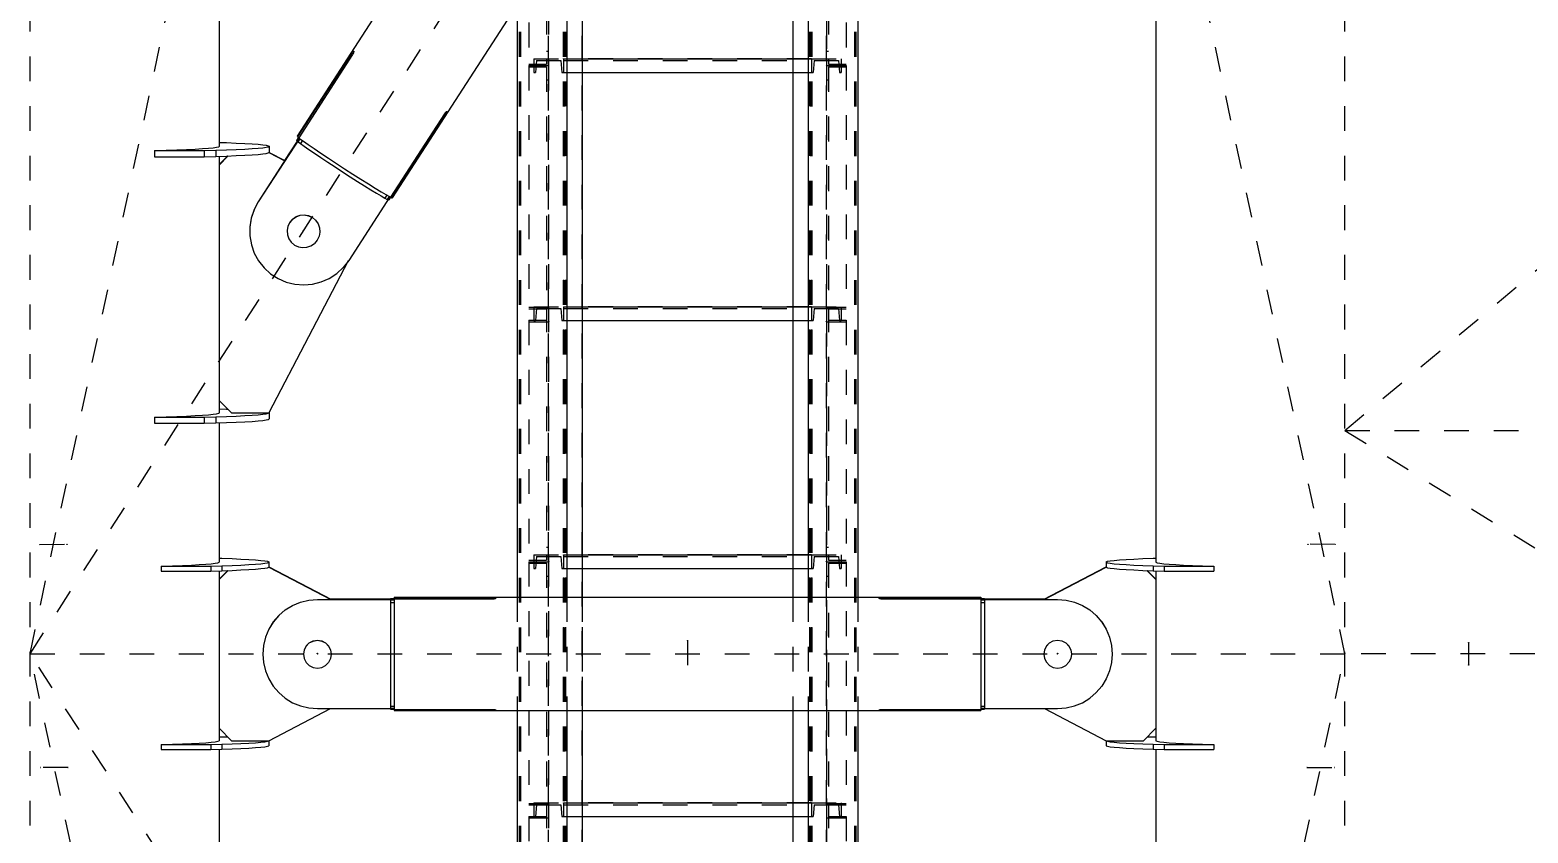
# Model space of a CAD drawing. Header units: millimetres. Extents: x 149919 to 150445, y 136651 to 136866.
# Drawn here: x 150370.81 to 150376.85, y 136741.45 to 136744.69 of the extents above; entities that cross this region are included whole.
import ezdxf

# ---------------------------------------------------------------- set-up
doc = ezdxf.new("R2010")
doc.units = ezdxf.units.MM
doc.header["$LTSCALE"] = 0.25
for name, pattern in [('CENTER', [50.8, 31.75, -6.35, 6.35, -6.35]), ('XKITLINE00', [0]), ('XKITLINE02', [4, 2, -2]), ('XKITLINE03', [6, 3, -1, 1, -1])]:
    doc.linetypes.add(name, pattern=pattern)

# ---------------------------------------------------------------- blocks, each defined once
blk = doc.blocks.new('çatıı')
at = {"color": 8, "linetype": 'CENTER'}
for p, q in [((22900, 8951.04), (22900, 10620.27)), ((23430, 8951.04), (23430, 10620.27)), ((22900, 9180.27), (23430, 10000.27)), ((22900, 9180.27), (23073.55, 9993.5)), ((23430, 9180.27), (23256.44, 9993.5)), ((23430, 9270.27), (24263.2, 9967.95)), ((23010.2, 9350.61), (23010.2, 9350.94)), ((23430, 9270.27), (24815.89, 9270.27)), ((23430, 9270.27), (23720.98, 9090.27)), ((22903.93, 9224.38), (22914.89, 9224.39)), ((23426.06, 9224.38), (23415.1, 9224.39)), ((23165, 9185.67), (23165, 9175.67)), ((23075, 8360.27), (22900, 9180.27)), ((23430, 8360.27), (22900, 9180.27)), ((22900, 9180.27), (23430, 9180.27)), ((23015.8, 9180.41), (23015.8, 9180.14)), ((23255, 8360.27), (23430, 9180.27)), ((23314.2, 9180.14), (23314.2, 9180.41)), ((23666.53, 9180.27), (23430, 9180.27)), ((23479.89, 9175.77), (23479.89, 9184.77)), ((22915.26, 9134.44), (22904.3, 9134.42)), ((23414.73, 9134.44), (23425.69, 9134.42))]:
    blk.add_line(p, q, dxfattribs=at)
at = {"color": 8, "linetype": 'XKITLINE00'}
for p, q in [((22976.2, 9961.74), (22976.2, 9384.79)), ((23284, 9816.48), (23007.61, 9388.86)), ((23322.38, 9791.69), (23045.99, 9364.07)), ((23353.8, 9794.14), (23353.8, 9217.15)), ((23029.53, 9422.22), (23007.82, 9388.63)), ((23029.97, 9421.85), (23008.27, 9388.26)), ((23029.72, 9422.51), (23029.53, 9422.22)), ((23029.53, 9422.22), (23030.01, 9421.9)), ((23029.91, 9422.77), (23029.72, 9422.51)), ((23029.72, 9422.51), (23030.18, 9422.21)), ((23030.07, 9422.99), (23029.91, 9422.77)), ((23030.15, 9422.15), (23029.97, 9421.85)), ((23030.21, 9423.14), (23030.07, 9422.99)), ((23030.3, 9422.44), (23030.15, 9422.15)), ((23030.21, 9423.14), (23030.31, 9423.23)), ((23030.4, 9422.72), (23030.3, 9422.44)), ((23030.32, 9423.23), (23030.4, 9423.22)), ((23030.4, 9423.22), (23030.45, 9423.12)), ((23030.45, 9422.95), (23030.4, 9422.72)), ((23030.45, 9423.12), (23030.45, 9422.95)), ((23067.04, 9397.91), (23045.33, 9364.33)), ((23067.49, 9397.7), (23045.78, 9364.12)), ((23067.24, 9398.2), (23067.04, 9397.91)), ((23067.08, 9397.97), (23067.49, 9397.7)), ((23067.45, 9398.46), (23067.24, 9398.2)), ((23067.28, 9398.25), (23067.67, 9398)), ((23067.65, 9398.67), (23067.45, 9398.46)), ((23067.67, 9398), (23067.49, 9397.7)), ((23067.65, 9398.67), (23067.83, 9398.81)), ((23067.84, 9398.27), (23067.67, 9398)), ((23067.83, 9398.81), (23067.97, 9398.89)), ((23067.98, 9398.51), (23067.84, 9398.27)), ((23067.97, 9398.89), (23068.08, 9398.89)), ((23068.07, 9398.7), (23067.98, 9398.51)), ((23068.12, 9398.81), (23068.07, 9398.7)), ((23068.08, 9398.89), (23068.12, 9398.82)), ((22971.89, 9384.09), (22973.81, 9384.27)), ((22973.81, 9384.27), (22975.19, 9384.47)), ((22975.19, 9384.47), (22976.02, 9384.66)), ((22976.02, 9384.66), (22976.3, 9384.86)), ((22976.2, 9386.41), (22979.19, 9386.31)), ((22976.2, 9384.93), (22976.3, 9384.86)), ((22979.19, 9386.31), (22983.08, 9386.15)), ((22983.08, 9386.15), (22986.51, 9385.99)), ((22986.51, 9385.99), (22989.45, 9385.81)), ((22989.45, 9385.81), (22991.89, 9385.63)), ((22991.89, 9385.63), (22993.81, 9385.44)), ((22991.89, 9384.09), (22993.81, 9384.27)), ((23008.52, 9388.06), (22991.97, 9362.45)), ((23008.55, 9388.04), (22991.97, 9362.38)), ((22993.81, 9385.44), (22995.19, 9385.25)), ((22993.81, 9384.27), (22995.19, 9384.47)), ((22995.19, 9385.25), (22996.02, 9385.05)), ((22995.19, 9384.47), (22996.02, 9384.66)), ((22996.02, 9385.05), (22996.3, 9384.86)), ((22996.02, 9384.66), (22996.3, 9384.86)), ((22996.3, 9384.86), (22996.3, 9382.36)), ((23007.64, 9386.96), (23002.58, 9379.12)), ((23007.68, 9386.94), (23002.61, 9379.1)), ((23008.16, 9388.42), (23007.38, 9387.22)), ((23007.38, 9387.22), (23007.42, 9387.15)), ((23008.22, 9388.38), (23007.42, 9387.15)), ((23007.42, 9387.15), (23007.54, 9387.03)), ((23008.32, 9388.22), (23007.54, 9387.03)), ((23007.54, 9387.03), (23007.76, 9386.89)), ((23007.61, 9388.86), (23007.82, 9388.63)), ((23007.82, 9388.63), (23008.3, 9388.32)), ((23008.77, 9387.87), (23007.99, 9386.66)), ((23007.99, 9386.66), (23009, 9385.9)), ((23008.27, 9388.26), (23008.76, 9387.87)), ((23008.76, 9387.87), (23010.18, 9386.85)), ((23009.79, 9387.13), (23009, 9385.9)), ((23009, 9385.9), (23010.47, 9384.86)), ((23010.18, 9386.85), (23012.1, 9385.51)), ((23010.47, 9384.86), (23012.36, 9383.55)), ((23012.1, 9385.51), (23014.46, 9383.9)), ((22950.15, 9383.12), (22954.87, 9383.26)), ((22950.15, 9383.12), (22950.15, 9380.62)), ((22950.15, 9383.12), (22970.15, 9383.12)), ((22950.15, 9380.62), (22970.15, 9380.62)), ((22954.87, 9383.26), (22959.19, 9383.4)), ((22959.19, 9383.4), (22963.08, 9383.56)), ((22963.08, 9383.56), (22966.51, 9383.73)), ((22966.51, 9383.73), (22969.45, 9383.9)), ((22969.45, 9383.9), (22971.89, 9384.09)), ((22970.15, 9383.12), (22974.87, 9383.26)), ((22970.15, 9383.12), (22970.15, 9380.62)), ((22970.15, 9380.62), (22974.87, 9380.76)), ((22974.87, 9383.26), (22979.19, 9383.4)), ((22974.87, 9383.26), (22974.87, 9380.76)), ((22974.87, 9380.76), (22979.19, 9380.91)), ((22976.2, 9377.44), (22979.69, 9380.93)), ((22976.2, 9377.28), (22979.84, 9380.93)), ((22976.2, 9380.8), (22976.2, 9377.36)), ((22979.19, 9383.4), (22983.08, 9383.56)), ((22979.19, 9380.91), (22983.08, 9381.06)), ((22983.08, 9383.56), (22986.51, 9383.73)), ((22983.08, 9381.06), (22986.51, 9381.23)), ((22986.51, 9383.73), (22989.45, 9383.9)), ((22986.51, 9381.23), (22989.45, 9381.41)), ((22989.45, 9383.9), (22991.89, 9384.09)), ((22989.45, 9381.41), (22991.89, 9381.59)), ((22991.89, 9381.59), (22993.81, 9381.77)), ((22993.81, 9381.77), (22995.19, 9381.97)), ((22995.19, 9381.97), (22996.02, 9382.16)), ((22996.02, 9382.16), (22996.19, 9382.28)), ((22996.19, 9382.28), (22996.2, 9382.28)), ((22996.2, 9382.29), (22996.3, 9382.36)), ((22996.2, 9382.29), (22996.2, 9382.28)), ((22996.2, 9382.28), (23002.62, 9378.95)), ((22996.3, 9382.38), (23002.7, 9379.06)), ((23012.36, 9383.55), (23014.62, 9382.02)), ((23014.46, 9383.9), (23017.2, 9382.06)), ((23014.62, 9382.02), (23017.18, 9380.3)), ((23017.18, 9380.3), (23019.98, 9378.45)), ((23017.2, 9382.06), (23020.24, 9380.05)), ((23019.98, 9378.45), (23022.94, 9376.51)), ((23020.24, 9380.05), (23023.47, 9377.94)), ((22976.2, 9377.36), (22976.2, 9377.28)), ((22976.2, 9377.28), (22976.2, 9282.33)), ((23022.94, 9376.51), (23025.99, 9374.54)), ((23023.47, 9377.94), (23026.8, 9375.77)), ((23025.99, 9374.54), (23029.03, 9372.58)), ((23026.8, 9375.77), (23030.13, 9373.63)), ((23029.03, 9372.58), (23031.99, 9370.69)), ((23030.13, 9373.63), (23033.36, 9371.58)), ((23031.99, 9370.69), (23034.79, 9368.93)), ((23033.36, 9371.58), (23036.4, 9369.67)), ((23034.79, 9368.93), (23037.36, 9367.33)), ((23036.4, 9369.67), (23039.14, 9367.97)), ((23037.36, 9367.33), (23039.61, 9365.95)), ((23039.14, 9367.97), (23041.5, 9366.53)), ((23041.5, 9366.53), (23043.42, 9365.39)), ((22991.97, 9362.45), (22990.28, 9359.29)), ((22991.97, 9362.38), (22990.28, 9359.22)), ((22991.97, 9362.45), (22991.97, 9362.38)), ((23045.01, 9364.49), (23028.42, 9338.84)), ((23039.61, 9365.95), (23041.5, 9364.82)), ((23041.5, 9364.82), (23042.97, 9363.96)), ((23043.77, 9365.19), (23042.97, 9363.96)), ((23042.97, 9363.96), (23043.99, 9363.41)), ((23043.42, 9365.39), (23044.84, 9364.58)), ((23044.77, 9364.62), (23043.99, 9363.41)), ((23044.25, 9363.32), (23044.43, 9363.21)), ((23045.2, 9364.4), (23044.43, 9363.21)), ((23044.43, 9363.21), (23044.55, 9363.17)), ((23045.31, 9364.34), (23044.55, 9363.17)), ((23044.55, 9363.17), (23044.59, 9363.19)), ((23045.33, 9364.33), (23044.59, 9363.19)), ((23044.84, 9364.58), (23045.33, 9364.33)), ((23045.37, 9364.38), (23045.78, 9364.12)), ((23045.78, 9364.12), (23045.99, 9364.07)), ((22989.13, 9355.9), (22988.56, 9352.36)), ((22989.13, 9355.82), (22988.56, 9352.29)), ((22990.28, 9359.29), (22989.13, 9355.9)), ((22990.28, 9359.22), (22989.13, 9355.82)), ((22990.28, 9359.29), (22990.28, 9359.22)), ((23004.65, 9354.19), (23003.91, 9352.63)), ((23004.65, 9354.16), (23003.91, 9352.61)), ((23005.77, 9355.5), (23004.65, 9354.19)), ((23005.77, 9355.47), (23004.65, 9354.16)), ((23004.65, 9354.19), (23004.65, 9354.16)), ((23005.77, 9355.5), (23007.19, 9356.48)), ((23005.77, 9355.47), (23007.19, 9356.45)), ((23007.19, 9356.48), (23008.81, 9357.06)), ((23007.19, 9356.45), (23008.81, 9357.03)), ((23008.81, 9357.06), (23010.53, 9357.2)), ((23008.81, 9357.03), (23010.53, 9357.17)), ((23010.53, 9357.2), (23012.22, 9356.89)), ((23010.53, 9357.17), (23012.22, 9356.86)), ((23012.22, 9356.89), (23013.78, 9356.15)), ((23012.22, 9356.86), (23013.78, 9356.12)), ((23013.78, 9356.15), (23013.78, 9356.12)), ((23013.78, 9356.15), (23015.09, 9355.03)), ((23013.78, 9356.12), (23015.09, 9355.01)), ((23015.09, 9355.03), (23016.07, 9353.62)), ((23015.09, 9355.01), (23016.07, 9353.59)), ((22988.56, 9352.29), (22988.58, 9348.7)), ((22988.58, 9348.7), (22989.19, 9345.17)), ((23003.91, 9352.61), (23003.6, 9350.91)), ((23003.6, 9350.91), (23003.74, 9349.2)), ((23003.74, 9349.2), (23004.32, 9347.57)), ((23016.48, 9348.56), (23015.74, 9347)), ((23016.07, 9353.59), (23016.65, 9351.97)), ((23016.79, 9350.25), (23016.48, 9348.56)), ((23016.65, 9351.97), (23016.79, 9350.25)), ((22989.19, 9345.17), (22990.37, 9341.79)), ((23004.32, 9347.57), (23005.3, 9346.16)), ((23005.3, 9346.16), (23006.61, 9345.04)), ((23006.61, 9345.04), (23008.17, 9344.3)), ((23008.17, 9344.3), (23009.87, 9343.99)), ((23009.87, 9343.99), (23011.58, 9344.13)), ((23011.58, 9344.13), (23013.21, 9344.71)), ((23013.21, 9344.71), (23014.62, 9345.69)), ((23015.74, 9347), (23014.62, 9345.69)), ((22990.37, 9341.79), (22992.09, 9338.65)), ((22992.09, 9338.65), (22994.31, 9335.83)), ((23028.25, 9338.61), (22996.2, 9277.33)), ((23023.61, 9333.56), (23026.24, 9336)), ((23028.42, 9338.84), (23026.24, 9336)), ((22994.31, 9335.83), (22996.95, 9333.42)), ((22996.95, 9333.42), (22999.97, 9331.48)), ((22999.97, 9331.48), (23003.25, 9330.06)), ((23003.25, 9330.06), (23006.73, 9329.19)), ((23013.88, 9329.23), (23017.35, 9330.13)), ((23017.35, 9330.13), (23020.62, 9331.58)), ((23020.62, 9331.58), (23023.61, 9333.56)), ((23006.73, 9329.19), (23010.31, 9328.92)), ((23010.31, 9328.92), (23013.88, 9329.23)), ((22976.2, 9282.33), (22976.2, 9277.33)), ((22976.2, 9282.33), (22981.2, 9277.33)), ((22950.15, 9275.67), (22954.87, 9275.81)), ((22950.15, 9275.67), (22950.15, 9273.17)), ((22950.15, 9275.67), (22970.15, 9275.67)), ((22954.87, 9275.81), (22959.19, 9275.95)), ((22959.19, 9275.95), (22963.08, 9276.11)), ((22963.08, 9276.11), (22966.51, 9276.28)), ((22966.51, 9276.28), (22969.45, 9276.45)), ((22969.45, 9276.45), (22971.89, 9276.63)), ((22970.15, 9275.67), (22974.87, 9275.81)), ((22970.15, 9275.67), (22970.15, 9273.17)), ((22971.89, 9276.63), (22973.81, 9276.82)), ((22973.81, 9276.82), (22975.19, 9277.01)), ((22974.87, 9275.81), (22979.19, 9275.95)), ((22974.87, 9275.81), (22974.87, 9273.31)), ((22975.19, 9277.01), (22976.02, 9277.21)), ((22976.02, 9277.21), (22976.3, 9277.41)), ((22976.2, 9278.96), (22979.19, 9278.86)), ((22976.2, 9277.48), (22976.3, 9277.41)), ((22979.19, 9278.86), (22979.69, 9278.84)), ((22979.19, 9275.95), (22983.08, 9276.11)), ((22981.2, 9277.33), (22996.2, 9277.33)), ((22983.08, 9276.11), (22986.51, 9276.28)), ((22986.51, 9276.28), (22989.45, 9276.45)), ((22989.45, 9276.45), (22991.89, 9276.64)), ((22991.89, 9276.64), (22993.81, 9276.82)), ((22993.81, 9276.82), (22995.19, 9277.01)), ((22995.19, 9277.01), (22996.02, 9277.21)), ((22996.02, 9277.21), (22996.19, 9277.33)), ((22996.2, 9277.34), (22996.3, 9277.41)), ((22996.25, 9277.44), (22996.3, 9277.41)), ((22996.3, 9277.41), (22996.3, 9274.91)), ((22950.15, 9273.17), (22970.15, 9273.17)), ((22970.15, 9273.17), (22974.87, 9273.31)), ((22974.87, 9273.31), (22979.19, 9273.45)), ((22976.2, 9273.35), (22976.2, 9217.15)), ((22979.19, 9273.45), (22983.08, 9273.61)), ((22983.08, 9273.61), (22986.51, 9273.78)), ((22986.51, 9273.78), (22989.45, 9273.95)), ((22989.45, 9273.95), (22991.89, 9274.14)), ((22991.89, 9274.14), (22993.81, 9274.32)), ((22993.81, 9274.32), (22995.19, 9274.52)), ((22995.19, 9274.52), (22996.02, 9274.71)), ((22996.02, 9274.71), (22996.3, 9274.91)), ((22952.88, 9215.6), (22957.34, 9215.74)), ((22952.88, 9215.6), (22972.88, 9215.6)), ((22952.88, 9215.6), (22952.88, 9213.6)), ((22957.34, 9215.74), (22961.4, 9215.89)), ((22961.4, 9215.89), (22965.01, 9216.05)), ((22965.01, 9216.05), (22968.16, 9216.22)), ((22968.16, 9216.22), (22970.81, 9216.4)), ((22970.81, 9216.4), (22972.96, 9216.58)), ((22972.88, 9215.6), (22977.34, 9215.74)), ((22972.88, 9215.6), (22972.88, 9213.6)), ((22972.96, 9216.58), (22974.59, 9216.77)), ((22974.59, 9216.77), (22975.68, 9216.97)), ((22975.68, 9216.97), (22976.23, 9217.16)), ((22976.2, 9218.81), (22977.34, 9218.78)), ((22976.2, 9217.37), (22976.23, 9217.36)), ((22976.23, 9217.36), (22976.23, 9217.16)), ((22977.34, 9218.78), (22981.4, 9218.62)), ((22977.34, 9215.74), (22981.4, 9215.89)), ((22977.34, 9215.74), (22977.34, 9213.74)), ((22981.4, 9218.62), (22985.01, 9218.46)), ((22981.4, 9215.89), (22985.01, 9216.05)), ((22985.01, 9218.46), (22988.16, 9218.29)), ((22985.01, 9216.05), (22988.16, 9216.22)), ((22988.16, 9218.29), (22990.81, 9218.11)), ((22988.16, 9216.22), (22990.81, 9216.4)), ((22990.81, 9218.11), (22992.96, 9217.93)), ((22990.81, 9216.4), (22992.96, 9216.58)), ((22992.96, 9217.93), (22994.59, 9217.74)), ((22992.96, 9216.58), (22994.59, 9216.77)), ((22994.59, 9217.74), (22995.68, 9217.55)), ((22994.59, 9216.77), (22995.68, 9216.97)), ((22995.68, 9217.55), (22996.23, 9217.36)), ((22995.68, 9216.97), (22996.23, 9217.16)), ((22996.23, 9217.36), (22996.23, 9215.16)), ((22996.23, 9215.3), (23021.44, 9202.19)), ((22996.23, 9215.18), (23021.18, 9202.2)), ((23308.55, 9202.19), (23333.76, 9215.3)), ((23308.81, 9202.2), (23333.76, 9215.18)), ((23333.76, 9217.36), (23334.31, 9217.55)), ((23333.76, 9217.36), (23333.76, 9215.16)), ((23333.76, 9217.16), (23334.31, 9216.97)), ((23334.31, 9217.55), (23335.4, 9217.74)), ((23334.31, 9216.97), (23335.4, 9216.77)), ((23335.4, 9217.74), (23337.03, 9217.93)), ((23335.4, 9216.77), (23337.03, 9216.58)), ((23337.03, 9217.93), (23339.18, 9218.11)), ((23337.03, 9216.58), (23339.18, 9216.4)), ((23339.18, 9218.11), (23341.83, 9218.29)), ((23339.18, 9216.4), (23341.83, 9216.22)), ((23341.83, 9218.29), (23344.98, 9218.46)), ((23341.83, 9216.22), (23344.98, 9216.05)), ((23344.98, 9218.46), (23348.59, 9218.62)), ((23344.98, 9216.05), (23348.59, 9215.89)), ((23348.59, 9218.62), (23352.65, 9218.78)), ((23348.59, 9215.89), (23352.65, 9215.74)), ((23352.65, 9218.78), (23353.8, 9218.81)), ((23352.65, 9215.74), (23357.11, 9215.6)), ((23352.65, 9215.74), (23352.65, 9213.74)), ((23353.76, 9217.36), (23353.8, 9217.37)), ((23353.76, 9217.36), (23353.76, 9217.16)), ((23353.76, 9217.16), (23354.31, 9216.97)), ((23354.31, 9216.97), (23355.4, 9216.77)), ((23355.4, 9216.77), (23357.03, 9216.58)), ((23357.03, 9216.58), (23359.18, 9216.4)), ((23357.11, 9215.6), (23377.11, 9215.6)), ((23357.11, 9215.6), (23357.11, 9213.6)), ((23359.18, 9216.4), (23361.83, 9216.22)), ((23361.83, 9216.22), (23364.98, 9216.05)), ((23364.98, 9216.05), (23368.59, 9215.89)), ((23368.59, 9215.89), (23372.65, 9215.74)), ((23372.65, 9215.74), (23377.11, 9215.6)), ((23377.11, 9215.6), (23377.11, 9213.6)), ((22952.88, 9213.6), (22972.88, 9213.6)), ((22972.88, 9213.6), (22977.34, 9213.74)), ((22976.2, 9210.32), (22979.7, 9213.83)), ((22976.2, 9210.2), (22979.83, 9213.83)), ((22976.2, 9213.7), (22976.2, 9210.26)), ((22976.2, 9210.26), (22976.2, 9210.2)), ((22976.2, 9210.2), (22976.2, 9150.23)), ((22977.34, 9213.74), (22981.4, 9213.89)), ((22981.4, 9213.89), (22985.01, 9214.05)), ((22985.01, 9214.05), (22988.16, 9214.22)), ((22988.16, 9214.22), (22990.81, 9214.4)), ((22990.81, 9214.4), (22992.96, 9214.59)), ((22992.96, 9214.59), (22994.59, 9214.77)), ((22994.59, 9214.77), (22995.68, 9214.97)), ((22995.68, 9214.97), (22996.23, 9215.16)), ((23333.76, 9215.16), (23334.31, 9214.97)), ((23334.31, 9214.97), (23335.4, 9214.77)), ((23335.4, 9214.77), (23337.03, 9214.59)), ((23337.03, 9214.59), (23339.18, 9214.4)), ((23339.18, 9214.4), (23341.83, 9214.22)), ((23341.83, 9214.22), (23344.98, 9214.05)), ((23344.98, 9214.05), (23348.59, 9213.89)), ((23348.59, 9213.89), (23352.65, 9213.74)), ((23350.16, 9213.83), (23353.8, 9210.2)), ((23350.29, 9213.83), (23353.8, 9210.32)), ((23352.65, 9213.74), (23357.11, 9213.6)), ((23353.8, 9213.7), (23353.8, 9210.26)), ((23353.8, 9210.26), (23353.8, 9210.2)), ((23353.8, 9210.2), (23353.8, 9150.23)), ((23357.11, 9213.6), (23377.11, 9213.6)), ((23046.8, 9203.11), (23283.2, 9203.11)), ((23046.8, 9203.11), (23046.8, 9201.5)), ((23283.2, 9203.11), (23283.2, 9201.5)), ((23000.24, 9195.75), (23002.86, 9197.99)), ((23000.24, 9195.69), (23002.86, 9197.93)), ((23002.86, 9197.99), (23005.81, 9199.79)), ((23002.86, 9197.93), (23005.81, 9199.73)), ((23005.81, 9199.79), (23009, 9201.11)), ((23005.81, 9199.73), (23009, 9201.05)), ((23009, 9201.11), (23012.35, 9201.92)), ((23009, 9201.05), (23012.35, 9201.86)), ((23012.35, 9201.92), (23015.8, 9202.19)), ((23012.35, 9201.86), (23015.8, 9202.13)), ((23012.35, 9201.92), (23012.35, 9201.86)), ((23015.8, 9202.19), (23015.8, 9202.13)), ((23015.8, 9202.19), (23046.8, 9202.19)), ((23015.8, 9202.13), (23046.8, 9202.13)), ((23021.03, 9202.4), (23045.3, 9202.4)), ((23021.15, 9202.34), (23045.3, 9202.34)), ((23045.3, 9202.61), (23045.3, 9202.19)), ((23045.3, 9202.55), (23046.8, 9202.55)), ((23045.3, 9202.41), (23046.8, 9202.41)), ((23045.3, 9202), (23046.8, 9202)), ((23045.3, 9202), (23045.3, 9199.23)), ((23045.3, 9200.88), (23046.8, 9200.88)), ((23045.3, 9199.23), (23045.3, 9158.28)), ((23046.8, 9202.83), (23086.8, 9202.83)), ((23046.8, 9202.46), (23086.8, 9202.46)), ((23046.8, 9201.5), (23046.8, 9158.58)), ((23086.8, 9202.83), (23086.8, 9202.46)), ((23086.8, 9202.83), (23087.11, 9202.83)), ((23086.8, 9202.46), (23087.11, 9202.47)), ((23087.11, 9202.83), (23087.11, 9202.47)), ((23087.11, 9202.83), (23087.39, 9202.81)), ((23087.11, 9202.47), (23087.39, 9202.51)), ((23087.39, 9202.81), (23087.63, 9202.79)), ((23087.39, 9202.51), (23087.63, 9202.57)), ((23087.63, 9202.79), (23087.8, 9202.76)), ((23087.63, 9202.57), (23087.8, 9202.65)), ((23087.8, 9202.76), (23087.88, 9202.72)), ((23087.8, 9202.65), (23087.88, 9202.68)), ((23087.88, 9202.72), (23087.88, 9202.68)), ((23242.11, 9202.72), (23242.19, 9202.76)), ((23242.11, 9202.72), (23242.11, 9202.68)), ((23242.11, 9202.68), (23242.19, 9202.65)), ((23242.19, 9202.76), (23242.36, 9202.79)), ((23242.19, 9202.65), (23242.36, 9202.57)), ((23242.36, 9202.79), (23242.6, 9202.81)), ((23242.36, 9202.57), (23242.6, 9202.51)), ((23242.6, 9202.81), (23242.89, 9202.83)), ((23242.6, 9202.51), (23242.89, 9202.47)), ((23242.89, 9202.83), (23242.89, 9202.47)), ((23242.89, 9202.83), (23243.2, 9202.83)), ((23242.89, 9202.47), (23243.2, 9202.46)), ((23243.2, 9202.83), (23243.2, 9202.46)), ((23243.2, 9202.83), (23283.2, 9202.83)), ((23243.2, 9202.46), (23283.2, 9202.46)), ((23283.2, 9202.55), (23284.7, 9202.55)), ((23283.2, 9202.41), (23284.7, 9202.41)), ((23283.2, 9202.19), (23314.2, 9202.19)), ((23283.2, 9202.13), (23314.2, 9202.13)), ((23283.2, 9202), (23284.7, 9202)), ((23283.2, 9201.5), (23283.2, 9157.44)), ((23283.2, 9200.88), (23284.7, 9200.88)), ((23284.7, 9202.61), (23284.7, 9202.19)), ((23284.7, 9202.4), (23308.96, 9202.4)), ((23284.7, 9202.34), (23308.84, 9202.34)), ((23284.7, 9202), (23284.7, 9199.23)), ((23284.7, 9199.23), (23284.7, 9158.28)), ((23314.2, 9202.19), (23317.64, 9201.92)), ((23314.2, 9202.19), (23314.2, 9202.13)), ((23314.2, 9202.13), (23317.64, 9201.86)), ((23317.64, 9201.92), (23320.99, 9201.11)), ((23317.64, 9201.92), (23317.64, 9201.86)), ((23317.64, 9201.86), (23320.99, 9201.05)), ((23320.99, 9201.11), (23324.18, 9199.79)), ((23320.99, 9201.05), (23324.18, 9199.73)), ((23324.18, 9199.79), (23327.13, 9197.99)), ((23324.18, 9199.73), (23327.13, 9197.93)), ((23327.13, 9197.99), (23329.75, 9195.75)), ((23327.13, 9197.93), (23329.75, 9195.69)), ((22998, 9193.12), (22996.19, 9190.18)), ((22998, 9193.06), (22996.19, 9190.12)), ((23000.24, 9195.75), (22998, 9193.12)), ((23000.24, 9195.69), (22998, 9193.06)), ((23329.75, 9195.75), (23331.99, 9193.12)), ((23329.75, 9195.69), (23331.99, 9193.06)), ((23331.99, 9193.12), (23333.8, 9190.18)), ((23331.99, 9193.06), (23333.8, 9190.12)), ((22994.87, 9186.99), (22994.07, 9183.64)), ((22994.87, 9186.93), (22994.07, 9183.58)), ((22996.19, 9190.18), (22994.87, 9186.99)), ((22996.19, 9190.12), (22994.87, 9186.93)), ((23012.5, 9184.67), (23014.06, 9185.46)), ((23012.5, 9184.64), (23014.06, 9185.44)), ((23012.5, 9184.64), (23014.06, 9185.44)), ((23012.5, 9184.62), (23014.06, 9185.41)), ((23014.06, 9185.46), (23015.8, 9185.74)), ((23014.06, 9185.44), (23015.8, 9185.71)), ((23014.06, 9185.44), (23015.8, 9185.71)), ((23014.06, 9185.41), (23015.8, 9185.69)), ((23015.8, 9185.74), (23015.8, 9185.71)), ((23015.8, 9185.74), (23017.53, 9185.46)), ((23015.8, 9185.71), (23017.53, 9185.44)), ((23015.8, 9185.71), (23015.8, 9185.69)), ((23015.8, 9185.71), (23017.53, 9185.44)), ((23015.8, 9185.69), (23017.53, 9185.41)), ((23017.53, 9185.46), (23019.09, 9184.67)), ((23017.53, 9185.44), (23019.09, 9184.64)), ((23017.53, 9185.44), (23019.09, 9184.64)), ((23017.53, 9185.41), (23019.09, 9184.62)), ((23310.9, 9184.67), (23312.46, 9185.46)), ((23310.9, 9184.64), (23312.46, 9185.44)), ((23312.46, 9185.46), (23314.2, 9185.74)), ((23312.46, 9185.44), (23314.2, 9185.71)), ((23314.2, 9185.74), (23314.2, 9185.71)), ((23314.2, 9185.74), (23315.93, 9185.46)), ((23314.2, 9185.71), (23315.93, 9185.44)), ((23315.93, 9185.46), (23317.49, 9184.67)), ((23315.93, 9185.44), (23317.49, 9184.64)), ((23333.8, 9190.18), (23335.12, 9186.99)), ((23333.8, 9190.12), (23335.12, 9186.93)), ((23335.12, 9186.99), (23335.92, 9183.64)), ((23335.12, 9186.93), (23335.92, 9183.58)), ((22994.07, 9183.58), (22993.8, 9180.14)), ((22993.8, 9180.14), (22994.07, 9176.7)), ((23010.47, 9181.82), (23010.2, 9180.09)), ((23010.2, 9180.09), (23010.47, 9178.36)), ((23011.26, 9183.43), (23010.47, 9181.87)), ((23011.26, 9183.4), (23010.47, 9181.84)), ((23011.26, 9183.4), (23010.47, 9181.84)), ((23011.26, 9183.38), (23010.47, 9181.82)), ((23011.26, 9183.43), (23012.5, 9184.67)), ((23011.26, 9183.4), (23012.5, 9184.64)), ((23011.26, 9183.4), (23012.5, 9184.64)), ((23011.26, 9183.38), (23012.5, 9184.62)), ((23019.09, 9184.67), (23020.33, 9183.43)), ((23019.09, 9184.64), (23020.33, 9183.4)), ((23019.09, 9184.64), (23020.33, 9183.4)), ((23019.09, 9184.62), (23020.33, 9183.38)), ((23020.33, 9183.43), (23021.12, 9181.87)), ((23020.33, 9183.4), (23021.12, 9181.84)), ((23020.33, 9183.4), (23021.12, 9181.84)), ((23020.33, 9183.38), (23021.12, 9181.82)), ((23021.12, 9181.82), (23021.4, 9180.09)), ((23021.4, 9180.09), (23021.12, 9178.36)), ((23308.87, 9181.84), (23308.6, 9180.11)), ((23308.6, 9180.11), (23308.87, 9178.39)), ((23309.66, 9183.43), (23308.87, 9181.87)), ((23309.66, 9183.4), (23308.87, 9181.84)), ((23309.66, 9183.43), (23310.9, 9184.67)), ((23309.66, 9183.4), (23310.9, 9184.64)), ((23317.49, 9184.67), (23318.73, 9183.43)), ((23317.49, 9184.64), (23318.73, 9183.4)), ((23318.73, 9183.43), (23319.52, 9181.87)), ((23318.73, 9183.4), (23319.52, 9181.84)), ((23319.52, 9181.84), (23319.8, 9180.11)), ((23319.8, 9180.11), (23319.52, 9178.39)), ((23335.92, 9183.58), (23336.2, 9180.14)), ((23336.2, 9180.14), (23335.92, 9176.7)), ((22994.07, 9176.7), (22994.87, 9173.34)), ((22994.87, 9173.34), (22996.19, 9170.16)), ((23010.47, 9178.36), (23011.26, 9176.8)), ((23011.26, 9176.8), (23012.5, 9175.56)), ((23012.5, 9175.56), (23014.06, 9174.77)), ((23014.06, 9174.77), (23015.8, 9174.49)), ((23015.8, 9174.49), (23017.53, 9174.77)), ((23017.53, 9174.77), (23019.09, 9175.56)), ((23019.09, 9175.56), (23020.33, 9176.8)), ((23021.12, 9178.36), (23020.33, 9176.8)), ((23308.87, 9178.39), (23309.66, 9176.82)), ((23309.66, 9176.82), (23310.9, 9175.59)), ((23310.9, 9175.59), (23312.46, 9174.79)), ((23312.46, 9174.79), (23314.2, 9174.52)), ((23314.2, 9174.52), (23315.93, 9174.79)), ((23315.93, 9174.79), (23317.49, 9175.59)), ((23317.49, 9175.59), (23318.73, 9176.82)), ((23319.52, 9178.39), (23318.73, 9176.82)), ((23335.12, 9173.34), (23333.8, 9170.16)), ((23335.92, 9176.7), (23335.12, 9173.34)), ((22996.19, 9170.16), (22998, 9167.21)), ((22998, 9167.21), (23000.24, 9164.59)), ((23331.99, 9167.21), (23329.75, 9164.59)), ((23333.8, 9170.16), (23331.99, 9167.21)), ((23000.24, 9164.59), (23002.86, 9162.35)), ((23002.86, 9162.35), (23005.81, 9160.55)), ((23324.18, 9160.55), (23327.13, 9162.35)), ((23327.13, 9162.35), (23329.75, 9164.59)), ((22996.2, 9145.23), (23021.03, 9158.15)), ((23005.81, 9160.55), (23009, 9159.23)), ((23009, 9159.23), (23012.35, 9158.42)), ((23012.35, 9158.42), (23015.8, 9158.15)), ((23015.8, 9158.15), (23046.8, 9158.15)), ((23045.3, 9159.19), (23046.8, 9159.19)), ((23045.3, 9158.28), (23046.8, 9158.28)), ((23045.3, 9158.15), (23045.3, 9157.99)), ((23045.3, 9157.99), (23046.8, 9157.99)), ((23045.3, 9157.99), (23045.3, 9157.93)), ((23045.3, 9157.93), (23046.8, 9157.93)), ((23046.8, 9158.58), (23046.8, 9157.44)), ((23046.8, 9157.81), (23086.8, 9157.81)), ((23046.8, 9157.57), (23086.8, 9157.57)), ((23046.8, 9157.44), (23283.2, 9157.44)), ((23086.8, 9157.81), (23086.8, 9157.57)), ((23086.8, 9157.81), (23087.11, 9157.8)), ((23086.8, 9157.57), (23087.11, 9157.58)), ((23087.11, 9157.8), (23087.11, 9157.58)), ((23087.11, 9157.8), (23087.39, 9157.77)), ((23087.11, 9157.58), (23087.39, 9157.58)), ((23087.39, 9157.77), (23087.63, 9157.72)), ((23087.39, 9157.58), (23087.63, 9157.59)), ((23087.63, 9157.72), (23087.8, 9157.66)), ((23087.63, 9157.59), (23087.8, 9157.61)), ((23087.8, 9157.61), (23087.88, 9157.63)), ((23087.88, 9157.64), (23087.88, 9157.63)), ((23242.11, 9157.64), (23242.11, 9157.63)), ((23242.11, 9157.63), (23242.19, 9157.61)), ((23242.19, 9157.66), (23242.36, 9157.72)), ((23242.19, 9157.61), (23242.36, 9157.59)), ((23242.36, 9157.72), (23242.6, 9157.77)), ((23242.36, 9157.59), (23242.6, 9157.58)), ((23242.6, 9157.77), (23242.89, 9157.8)), ((23242.6, 9157.58), (23242.89, 9157.58)), ((23242.89, 9157.8), (23243.2, 9157.81)), ((23242.89, 9157.8), (23242.89, 9157.58)), ((23242.89, 9157.58), (23243.2, 9157.57)), ((23243.2, 9157.81), (23243.2, 9157.57)), ((23243.2, 9157.81), (23283.2, 9157.81)), ((23243.2, 9157.57), (23283.2, 9157.57)), ((23283.2, 9159.19), (23284.7, 9159.19)), ((23283.2, 9158.28), (23284.7, 9158.28)), ((23283.2, 9158.15), (23314.2, 9158.15)), ((23283.2, 9157.99), (23284.7, 9157.99)), ((23283.2, 9157.93), (23284.7, 9157.93)), ((23284.7, 9158.15), (23284.7, 9157.93)), ((23308.96, 9158.15), (23333.8, 9145.23)), ((23314.2, 9158.15), (23317.64, 9158.42)), ((23317.64, 9158.42), (23320.99, 9159.23)), ((23320.99, 9159.23), (23324.18, 9160.55)), ((22976.2, 9150.23), (22976.2, 9145.18)), ((22976.2, 9150.23), (22981.2, 9145.23)), ((23348.8, 9145.23), (23353.8, 9150.23)), ((23353.8, 9150.23), (23353.8, 9145.18)), ((22952.88, 9143.63), (22957.34, 9143.77)), ((22952.88, 9143.63), (22972.88, 9143.63)), ((22952.88, 9143.63), (22952.88, 9141.63)), ((22957.34, 9143.77), (22961.4, 9143.92)), ((22961.4, 9143.92), (22965.01, 9144.09)), ((22965.01, 9144.09), (22968.16, 9144.26)), ((22968.16, 9144.26), (22970.81, 9144.43)), ((22970.81, 9144.43), (22972.96, 9144.62)), ((22972.88, 9143.63), (22977.34, 9143.77)), ((22972.88, 9143.63), (22972.88, 9141.63)), ((22972.96, 9144.62), (22974.59, 9144.81)), ((22974.59, 9144.81), (22975.68, 9145)), ((22975.68, 9145), (22976.23, 9145.19)), ((22976.2, 9146.85), (22977.34, 9146.81)), ((22976.2, 9145.4), (22976.23, 9145.39)), ((22976.23, 9145.39), (22976.23, 9145.19)), ((22977.34, 9146.81), (22979.7, 9146.72)), ((22977.34, 9143.77), (22981.4, 9143.92)), ((22977.34, 9143.77), (22977.34, 9141.77)), ((22981.2, 9145.23), (22996.2, 9145.23)), ((22981.4, 9143.92), (22985.01, 9144.09)), ((22985.01, 9144.09), (22988.16, 9144.26)), ((22988.16, 9144.26), (22990.81, 9144.43)), ((22990.81, 9144.43), (22992.96, 9144.62)), ((22992.96, 9144.62), (22994.59, 9144.81)), ((22992.96, 9142.62), (22994.59, 9142.81)), ((22994.59, 9144.81), (22995.68, 9145)), ((22994.59, 9142.81), (22995.68, 9143)), ((22995.68, 9145), (22996.23, 9145.19)), ((22995.68, 9143), (22996.23, 9143.19)), ((22996.23, 9145.25), (22996.23, 9145.19)), ((22996.23, 9145.19), (22996.23, 9143.19)), ((23333.76, 9145.25), (23333.76, 9145.19)), ((23333.76, 9145.19), (23334.31, 9145)), ((23333.76, 9145.19), (23333.76, 9143.19)), ((23333.76, 9143.19), (23334.31, 9143)), ((23333.8, 9145.23), (23348.8, 9145.23)), ((23334.31, 9145), (23335.4, 9144.81)), ((23334.31, 9143), (23335.4, 9142.81)), ((23335.4, 9144.81), (23337.03, 9144.62)), ((23335.4, 9142.81), (23337.03, 9142.62)), ((23337.03, 9144.62), (23339.18, 9144.43)), ((23339.18, 9144.43), (23341.83, 9144.26)), ((23341.83, 9144.26), (23344.98, 9144.09)), ((23344.98, 9144.09), (23348.59, 9143.92)), ((23348.59, 9143.92), (23352.65, 9143.77)), ((23350.29, 9146.72), (23352.65, 9146.81)), ((23352.65, 9146.81), (23353.8, 9146.85)), ((23352.65, 9143.77), (23357.11, 9143.63)), ((23352.65, 9143.77), (23352.65, 9141.77)), ((23353.76, 9145.39), (23353.8, 9145.4)), ((23353.76, 9145.39), (23353.76, 9145.19)), ((23353.76, 9145.19), (23354.31, 9145)), ((23354.31, 9145), (23355.4, 9144.81)), ((23355.4, 9144.81), (23357.03, 9144.62)), ((23357.03, 9144.62), (23359.18, 9144.43)), ((23357.11, 9143.63), (23377.11, 9143.63)), ((23357.11, 9143.63), (23357.11, 9141.63)), ((23359.18, 9144.43), (23361.83, 9144.26)), ((23361.83, 9144.26), (23364.98, 9144.09)), ((23364.98, 9144.09), (23368.59, 9143.92)), ((23368.59, 9143.92), (23372.65, 9143.77)), ((23372.65, 9143.77), (23377.11, 9143.63)), ((23377.11, 9143.63), (23377.11, 9141.63)), ((22952.88, 9141.63), (22972.88, 9141.63)), ((22972.88, 9141.63), (22977.34, 9141.77)), ((22976.2, 9141.74), (22976.2, 9084.56)), ((22977.34, 9141.77), (22981.4, 9141.92)), ((22981.4, 9141.92), (22985.01, 9142.09)), ((22985.01, 9142.09), (22988.16, 9142.26)), ((22988.16, 9142.26), (22990.81, 9142.43)), ((22990.81, 9142.43), (22992.96, 9142.62)), ((23337.03, 9142.62), (23339.18, 9142.43)), ((23339.18, 9142.43), (23341.83, 9142.26)), ((23341.83, 9142.26), (23344.98, 9142.09)), ((23344.98, 9142.09), (23348.59, 9141.92)), ((23348.59, 9141.92), (23352.65, 9141.77)), ((23352.65, 9141.77), (23357.11, 9141.63)), ((23353.8, 9141.74), (23353.8, 8951.04)), ((23357.11, 9141.63), (23377.11, 9141.63))]:
    blk.add_line(p, q, dxfattribs=at)
at = {"color": 116, "linetype": 'XKITLINE02', "true_color": 0x136734}
for p, q in [((23097.16, 9590.91), (23097.16, 7919.31)), ((23097.69, 9590.91), (23097.69, 7919.31)), ((23114.92, 9590.91), (23114.92, 7919.31)), ((23115, 9590.95), (23115.01, 7919.31)), ((23115, 9590.95), (23115.01, 7919.31)), ((23115.46, 9590.91), (23115.46, 7919.31)), ((23115.85, 9590.95), (23115.86, 7919.31)), ((23115.85, 9590.95), (23115.86, 7919.31)), ((23122.5, 9590.95), (23122.51, 7919.31)), ((23122.5, 9590.95), (23122.51, 7919.31)), ((23214.14, 9590.95), (23214.14, 7919.31)), ((23214.54, 9590.91), (23214.54, 7919.31)), ((23214.99, 9590.95), (23214.99, 7919.31)), ((23215.07, 9590.91), (23215.07, 7919.31)), ((23232.3, 9590.91), (23232.3, 7919.31)), ((23232.84, 9590.91), (23232.84, 7919.31)), ((23108.21, 9519.94), (23108.21, 9417.96)), ((23109.01, 9519.94), (23109.01, 9417.38)), ((23220.99, 9519.94), (23220.99, 9417.38)), ((23221.79, 9519.94), (23221.79, 9417.96)), ((23101.01, 9514.7), (23101.01, 9417.38)), ((23228.99, 9514.7), (23228.99, 9417.38)), ((23108.21, 9423.2), (23109.01, 9423.2)), ((23220.99, 9423.2), (23221.79, 9423.2)), ((23101.01, 9417.96), (23108.21, 9417.96)), ((23101.01, 9417.38), (23109.01, 9417.38)), ((23101.01, 9417.38), (23101.01, 9319.35)), ((23101.01, 9417.38), (23109.01, 9417.38)), ((23101.01, 9416.8), (23108.21, 9416.8)), ((23103.01, 9420.13), (23103.01, 9414.63)), ((23103.01, 9420.13), (23115.01, 9420.13)), ((23103.01, 9420.13), (23103.01, 9414.63)), ((23103.01, 9414.63), (23103.69, 9414.63)), ((23104.07, 9419.43), (23103.69, 9414.63)), ((23104.07, 9419.43), (23103.69, 9414.63)), ((23104.07, 9419.43), (23113.94, 9419.43)), ((23108.21, 9416.8), (23108.21, 9314.13)), ((23109.01, 9417.38), (23109.01, 9314.13)), ((23113.94, 9419.43), (23114.33, 9414.63)), ((23113.94, 9419.43), (23114.33, 9414.63)), ((23114.33, 9414.63), (23115.01, 9414.63)), ((23115.01, 9420.13), (23115.01, 9414.63)), ((23115.01, 9420.13), (23122.5, 9420.13)), ((23115.01, 9420.13), (23115.01, 9414.63)), ((23115.01, 9420.13), (23115.01, 9414.63)), ((23115.01, 9419.43), (23214.98, 9419.43)), ((23115.01, 9414.63), (23122.5, 9414.63)), ((23207.49, 9420.13), (23214.98, 9420.13)), ((23207.49, 9414.63), (23214.98, 9414.63)), ((23214.98, 9420.13), (23214.98, 9414.63)), ((23214.98, 9420.13), (23214.98, 9414.63)), ((23214.98, 9420.13), (23226.99, 9420.13)), ((23214.98, 9420.13), (23214.98, 9414.63)), ((23214.98, 9414.63), (23215.67, 9414.63)), ((23216.05, 9419.43), (23215.67, 9414.63)), ((23216.05, 9419.43), (23215.67, 9414.63)), ((23216.05, 9419.43), (23225.92, 9419.43)), ((23220.99, 9420.13), (23220.99, 9417.38)), ((23220.99, 9417.38), (23228.99, 9417.38)), ((23220.99, 9417.38), (23220.99, 9314.13)), ((23220.99, 9417.38), (23228.99, 9417.38)), ((23221.79, 9417.96), (23228.99, 9417.96)), ((23221.79, 9416.8), (23221.79, 9314.13)), ((23221.79, 9416.8), (23228.99, 9416.8)), ((23225.92, 9419.43), (23226.31, 9414.63)), ((23225.92, 9419.43), (23226.31, 9414.63)), ((23226.31, 9414.63), (23226.99, 9414.63)), ((23226.99, 9420.13), (23226.99, 9414.63)), ((23226.99, 9420.13), (23226.99, 9414.63)), ((23228.99, 9417.38), (23228.99, 9319.35)), ((23108.21, 9411.57), (23109.01, 9411.57)), ((23220.99, 9411.57), (23221.79, 9411.57)), ((23101.01, 9319.93), (23109.01, 9319.93)), ((23101.01, 9319.35), (23108.21, 9319.35)), ((23103.01, 9320.13), (23103.01, 9314.63)), ((23103.01, 9320.13), (23115.01, 9320.13)), ((23103.01, 9320.13), (23103.01, 9314.63)), ((23104.07, 9319.43), (23103.69, 9314.63)), ((23104.07, 9319.43), (23103.69, 9314.63)), ((23104.07, 9319.43), (23113.94, 9319.43)), ((23108.21, 9319.94), (23108.21, 9217.96)), ((23108.21, 9319.94), (23109.01, 9319.94)), ((23109.01, 9319.94), (23109.01, 9217.38)), ((23113.94, 9319.43), (23114.33, 9314.63)), ((23113.94, 9319.43), (23114.33, 9314.63)), ((23115.01, 9320.13), (23115.01, 9314.63)), ((23115.01, 9320.13), (23122.5, 9320.13)), ((23115.01, 9320.13), (23115.01, 9314.63)), ((23115.01, 9320.13), (23115.01, 9314.63)), ((23115.01, 9319.43), (23214.98, 9319.43)), ((23207.49, 9320.13), (23214.98, 9320.13)), ((23214.98, 9320.13), (23214.98, 9314.63)), ((23214.98, 9320.13), (23214.98, 9314.63)), ((23214.98, 9320.13), (23226.99, 9320.13)), ((23214.98, 9320.13), (23214.98, 9314.63)), ((23216.05, 9319.43), (23215.67, 9314.63)), ((23216.05, 9319.43), (23215.67, 9314.63)), ((23216.05, 9319.43), (23225.92, 9319.43)), ((23220.99, 9319.94), (23220.99, 9217.38)), ((23220.99, 9319.94), (23221.79, 9319.94)), ((23220.99, 9319.93), (23228.99, 9319.93)), ((23221.79, 9319.94), (23221.79, 9217.96)), ((23221.79, 9319.93), (23221.79, 9314.13)), ((23221.79, 9319.35), (23228.99, 9319.35)), ((23225.92, 9319.43), (23226.31, 9314.63)), ((23225.92, 9319.43), (23226.31, 9314.63)), ((23226.99, 9320.13), (23226.99, 9314.63)), ((23226.99, 9320.13), (23226.99, 9314.63)), ((23101.01, 9314.7), (23101.01, 9217.38)), ((23101.01, 9314.7), (23108.21, 9314.7)), ((23101.01, 9314.12), (23109.01, 9314.12)), ((23103.01, 9314.63), (23103.69, 9314.63)), ((23108.21, 9314.13), (23109.01, 9314.13)), ((23114.33, 9314.63), (23115.01, 9314.63)), ((23115.01, 9314.63), (23122.5, 9314.63)), ((23207.49, 9314.63), (23214.98, 9314.63)), ((23214.98, 9314.63), (23215.67, 9314.63)), ((23220.99, 9314.13), (23221.79, 9314.13)), ((23220.99, 9314.12), (23228.99, 9314.12)), ((23221.79, 9314.7), (23228.99, 9314.7)), ((23226.31, 9314.63), (23226.99, 9314.63)), ((23228.99, 9314.7), (23228.99, 9217.38)), ((23108.21, 9223.2), (23109.01, 9223.2)), ((23220.99, 9223.2), (23221.79, 9223.2)), ((23101.01, 9217.96), (23108.21, 9217.96)), ((23101.01, 9217.38), (23101.01, 9119.35)), ((23101.01, 9217.38), (23109.01, 9217.38)), ((23101.01, 9217.38), (23109.01, 9217.38)), ((23101.01, 9216.8), (23108.21, 9216.8)), ((23103.01, 9220.13), (23103.01, 9214.63)), ((23103.01, 9220.13), (23115.01, 9220.13)), ((23103.01, 9220.13), (23103.01, 9214.63)), ((23104.07, 9219.43), (23103.69, 9214.63)), ((23104.07, 9219.43), (23103.69, 9214.63)), ((23104.07, 9219.43), (23113.94, 9219.43)), ((23108.21, 9216.8), (23108.21, 9114.13)), ((23109.01, 9217.38), (23109.01, 9114.13)), ((23113.94, 9219.43), (23114.33, 9214.63)), ((23113.94, 9219.43), (23114.33, 9214.63)), ((23115.01, 9220.13), (23115.01, 9214.63)), ((23115.01, 9220.13), (23122.5, 9220.13)), ((23115.01, 9220.13), (23115.01, 9214.63)), ((23115.01, 9220.13), (23115.01, 9214.63)), ((23115.01, 9219.43), (23214.98, 9219.43)), ((23207.49, 9220.13), (23214.98, 9220.13)), ((23214.98, 9220.13), (23214.98, 9214.63)), ((23214.98, 9220.13), (23214.98, 9214.63)), ((23214.98, 9220.13), (23226.99, 9220.13)), ((23214.98, 9220.13), (23214.98, 9214.63)), ((23216.05, 9219.43), (23215.67, 9214.63)), ((23216.05, 9219.43), (23215.67, 9214.63)), ((23216.05, 9219.43), (23225.92, 9219.43)), ((23220.99, 9220.13), (23220.99, 9217.38)), ((23220.99, 9217.38), (23220.99, 9114.13)), ((23220.99, 9217.38), (23228.99, 9217.38)), ((23220.99, 9217.38), (23228.99, 9217.38)), ((23221.79, 9217.96), (23228.99, 9217.96)), ((23221.79, 9216.8), (23221.79, 9114.13)), ((23221.79, 9216.8), (23228.99, 9216.8)), ((23225.92, 9219.43), (23226.31, 9214.63)), ((23225.92, 9219.43), (23226.31, 9214.63)), ((23226.99, 9220.13), (23226.99, 9214.63)), ((23226.99, 9220.13), (23226.99, 9214.63)), ((23228.99, 9217.38), (23228.99, 9119.35)), ((23103.01, 9214.63), (23103.69, 9214.63)), ((23108.21, 9211.57), (23109.01, 9211.57)), ((23114.33, 9214.63), (23115.01, 9214.63)), ((23115.01, 9214.63), (23122.5, 9214.63)), ((23207.49, 9214.63), (23214.98, 9214.63)), ((23214.98, 9214.63), (23215.67, 9214.63)), ((23220.99, 9211.57), (23221.79, 9211.57)), ((23226.31, 9214.63), (23226.99, 9214.63)), ((23096.31, 9203.11), (23096.31, 9157.44)), ((23116.31, 9203.11), (23116.31, 9157.44)), ((23122.5, 9203.11), (23122.5, 9157.44)), ((23207.49, 9203.11), (23207.49, 9157.44)), ((23213.69, 9203.11), (23213.69, 9157.44)), ((23233.69, 9203.11), (23233.69, 9157.44)), ((23220.99, 9201.9), (23220.99, 9119.93)), ((23101.01, 9119.93), (23109.01, 9119.93)), ((23101.01, 9119.35), (23108.21, 9119.35)), ((23103.01, 9120.13), (23103.01, 9114.63)), ((23103.01, 9120.13), (23115.01, 9120.13)), ((23103.01, 9120.13), (23103.01, 9114.63)), ((23104.07, 9119.43), (23103.69, 9114.63)), ((23104.07, 9119.43), (23103.69, 9114.63)), ((23104.07, 9119.43), (23113.94, 9119.43)), ((23108.21, 9119.94), (23108.21, 9017.96)), ((23108.21, 9119.94), (23109.01, 9119.94)), ((23109.01, 9119.94), (23109.01, 9017.38)), ((23113.94, 9119.43), (23114.33, 9114.63)), ((23113.94, 9119.43), (23114.33, 9114.63)), ((23115.01, 9120.13), (23115.01, 9114.63)), ((23115.01, 9120.13), (23122.5, 9120.13)), ((23115.01, 9120.13), (23115.01, 9114.63)), ((23115.01, 9120.13), (23115.01, 9114.63)), ((23115.01, 9119.43), (23214.98, 9119.43)), ((23207.49, 9120.13), (23214.98, 9120.13)), ((23214.98, 9120.13), (23214.98, 9114.63)), ((23214.98, 9120.13), (23214.98, 9114.63)), ((23214.98, 9120.13), (23226.99, 9120.13)), ((23214.98, 9120.13), (23214.98, 9114.63)), ((23216.05, 9119.43), (23215.67, 9114.63)), ((23216.05, 9119.43), (23215.67, 9114.63)), ((23216.05, 9119.43), (23225.92, 9119.43)), ((23220.99, 9119.94), (23220.99, 9017.38)), ((23220.99, 9119.94), (23221.79, 9119.94)), ((23220.99, 9119.93), (23228.99, 9119.93)), ((23221.79, 9119.94), (23221.79, 9017.96)), ((23221.79, 9119.35), (23228.99, 9119.35)), ((23225.92, 9119.43), (23226.31, 9114.63)), ((23225.92, 9119.43), (23226.31, 9114.63)), ((23226.99, 9120.13), (23226.99, 9114.63)), ((23226.99, 9120.13), (23226.99, 9114.63)), ((23101.01, 9114.7), (23101.01, 9017.38)), ((23101.01, 9114.7), (23108.21, 9114.7)), ((23101.01, 9114.12), (23109.01, 9114.12)), ((23103.01, 9114.63), (23103.69, 9114.63)), ((23108.21, 9114.13), (23109.01, 9114.13)), ((23114.33, 9114.63), (23115.01, 9114.63)), ((23115.01, 9114.63), (23122.5, 9114.63)), ((23207.49, 9114.63), (23214.98, 9114.63)), ((23214.98, 9114.63), (23215.67, 9114.63)), ((23220.99, 9114.13), (23221.79, 9114.13)), ((23220.99, 9114.12), (23228.99, 9114.12)), ((23221.79, 9114.7), (23228.99, 9114.7)), ((23226.31, 9114.63), (23226.99, 9114.63)), ((23228.99, 9114.7), (23228.99, 9017.38))]:
    blk.add_line(p, q, dxfattribs=at)
at = {"color": 1, "linetype": 'XKITLINE03'}
for p, q in [((23109.01, 7919.31), (23109.01, 9590.91)), ((23122.51, 7919.31), (23122.5, 9590.95)), ((23214.99, 9590.95), (23214.99, 7919.31)), ((23220.99, 7919.31), (23220.99, 9590.91)), ((23109.01, 9417.38), (23109.01, 9514.12)), ((23220.99, 9514.12), (23220.99, 9417.38)), ((23109.01, 9319.93), (23109.01, 9417.38)), ((23214.98, 9420.13), (23115.01, 9420.13)), ((23115.01, 9420.13), (23115.01, 9420.13)), ((23214.98, 9420.13), (23214.98, 9420.13)), ((23220.99, 9417.38), (23220.99, 9319.93)), ((23214.98, 9320.13), (23115.01, 9320.13)), ((23115.01, 9320.13), (23115.01, 9320.13)), ((23214.98, 9320.13), (23214.98, 9320.13)), ((23109.01, 9217.38), (23109.01, 9314.12)), ((23220.99, 9314.12), (23220.99, 9217.38)), ((23109.01, 9119.93), (23109.01, 9217.38)), ((23214.98, 9220.13), (23115.01, 9220.13)), ((23115.01, 9220.13), (23115.01, 9220.13)), ((23214.98, 9220.13), (23214.98, 9220.13)), ((23220.99, 9217.38), (23220.99, 9119.93)), ((23214.98, 9120.13), (23115.01, 9120.13)), ((23115.01, 9120.13), (23115.01, 9120.13)), ((23214.98, 9120.13), (23214.98, 9120.13)), ((23109.01, 9017.38), (23109.01, 9114.12)), ((23220.99, 9114.12), (23220.99, 9017.38))]:
    blk.add_line(p, q, dxfattribs=at)
at = {"color": 7, "linetype": 'XKITLINE00'}
for p, q in [((23207.49, 9590.95), (23207.49, 9203.11)), ((23213.69, 9590.91), (23213.69, 9203.11)), ((23233.69, 9590.91), (23233.69, 9203.11)), ((23122.5, 9482.44), (23122.5, 9203.11)), ((23116.31, 9472.85), (23116.31, 9203.11)), ((23096.31, 9441.91), (23096.31, 9203.11)), ((23122.5, 9420.13), (23207.49, 9420.13)), ((23122.5, 9414.63), (23207.49, 9414.63)), ((23122.5, 9320.13), (23207.49, 9320.13)), ((23122.5, 9314.63), (23207.49, 9314.63)), ((23122.5, 9220.13), (23207.49, 9220.13)), ((23122.5, 9214.63), (23207.49, 9214.63)), ((23096.31, 9157.44), (23096.31, 8997.38)), ((23116.31, 9157.44), (23116.31, 8983.91)), ((23122.5, 9157.44), (23122.5, 8979.73)), ((23207.49, 9157.44), (23207.49, 8922.49)), ((23213.69, 9157.44), (23213.69, 8918.31)), ((23233.69, 9157.44), (23233.69, 8904.84)), ((23122.5, 9120.13), (23207.49, 9120.13)), ((23122.5, 9114.63), (23207.49, 9114.63))]:
    blk.add_line(p, q, dxfattribs=at)
at = {"color": 1, "linetype": 'XKITLINE00'}
for centre in [(23109.01, 9417.38), (23109.01, 9417.38), (23115.01, 9420.13), (23115.01, 9420.13), (23214.98, 9420.13), (23214.98, 9420.13), (23220.99, 9417.38), (23220.99, 9417.38), (23109.01, 9319.93), (23115.01, 9320.13), (23115.01, 9320.13), (23214.98, 9320.13), (23214.98, 9320.13), (23220.99, 9319.93), (23109.01, 9314.12), (23220.99, 9314.12), (23109.01, 9217.38), (23109.01, 9217.38), (23115.01, 9220.13), (23115.01, 9220.13), (23214.98, 9220.13), (23214.98, 9220.13), (23220.99, 9217.38), (23220.99, 9217.38), (23109.01, 9119.93), (23115.01, 9120.13), (23115.01, 9120.13), (23214.98, 9120.13), (23214.98, 9120.13), (23220.99, 9119.93), (23109.01, 9114.12), (23220.99, 9114.12)]:
    blk.add_circle(centre, 0.05, dxfattribs=at)
at = {"color": 8, "linetype": 'XKITLINE00'}
for centre in [(23010.2, 9350.94), (23010.2, 9350.61), (23430, 9270.27), (23430, 9270.27), (23430, 9270.27), (22903.93, 9224.38), (22914.89, 9224.39), (23415.1, 9224.39), (23426.06, 9224.38), (23165, 9185.67), (22900, 9180.27), (22900, 9180.27), (22900, 9180.27), (22900, 9180.27), (22900, 9180.27), (23015.8, 9180.41), (23015.8, 9180.14), (23314.2, 9180.41), (23314.2, 9180.14), (23430, 9180.27), (23430, 9180.27), (23430, 9180.27), (23430, 9180.27), (23479.89, 9184.77), (23165, 9175.67), (23479.89, 9175.77), (22904.3, 9134.42), (22915.26, 9134.44), (23414.73, 9134.44), (23425.69, 9134.42)]:
    blk.add_circle(centre, 0.05, dxfattribs=at)

msp = doc.modelspace()

# ---------------------------------------------------------------- block references
at = {"xscale": 0.009999943142843078, "yscale": 0.009999943142843078, "zscale": 0.009999943142843078}
msp.add_blockref('çatıı', (150141.8141, 136650.3731), dxfattribs=at)

doc.saveas('drawing.dxf')
